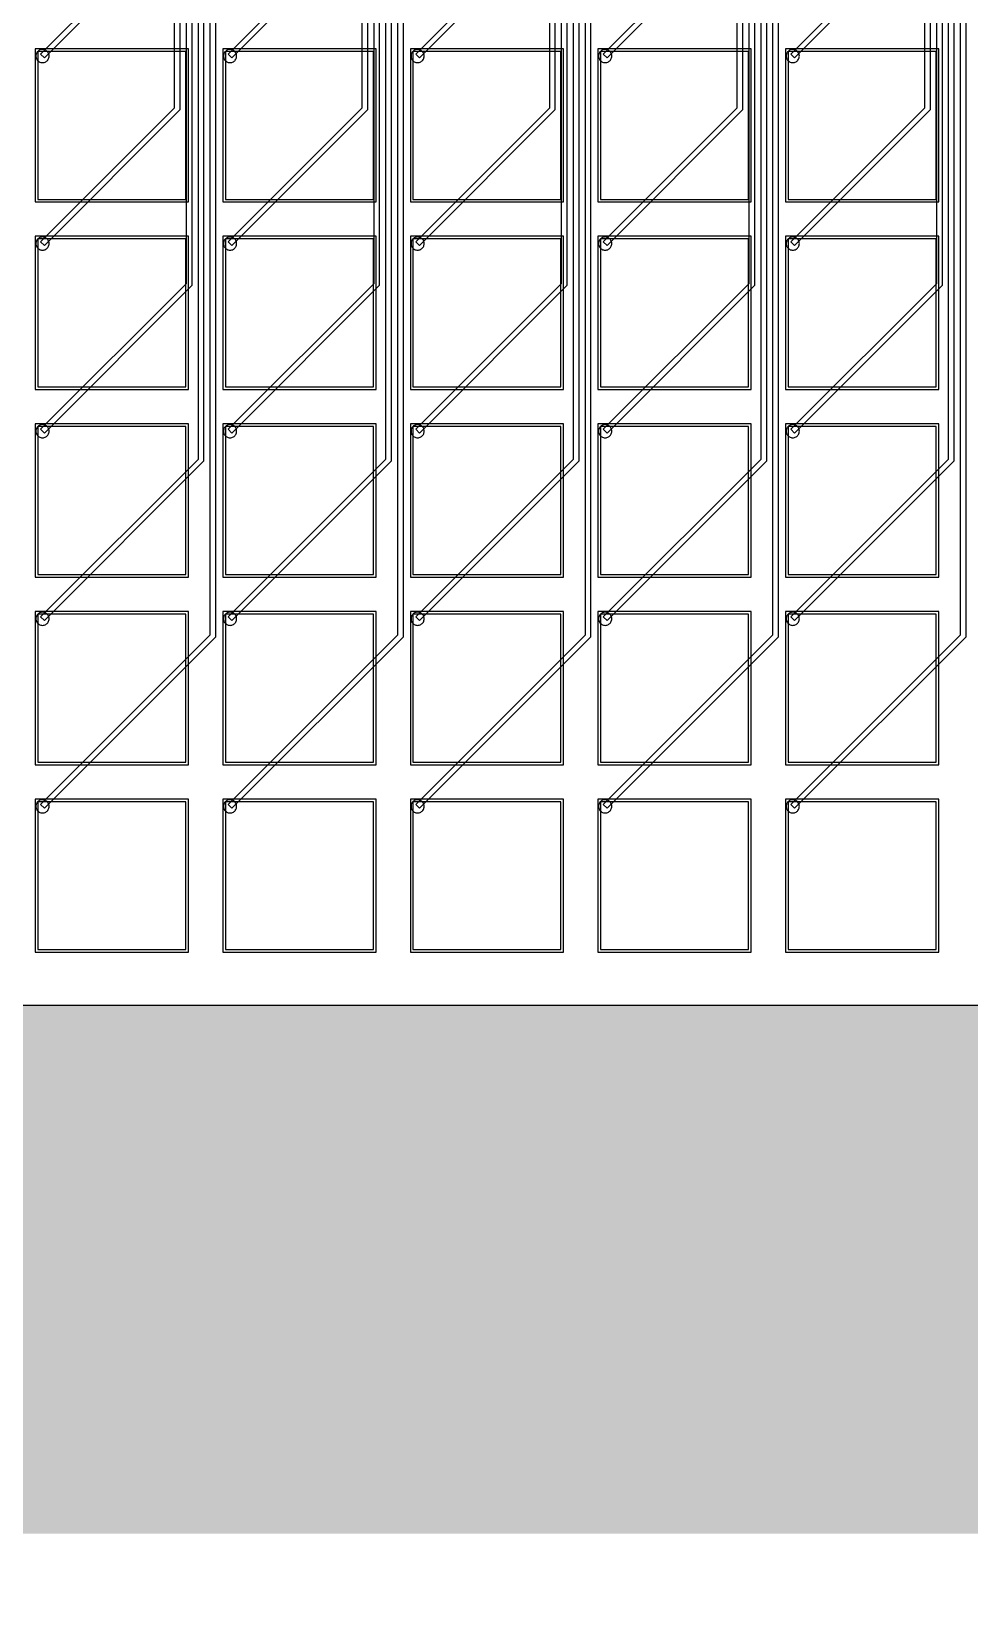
# Model space of a CAD drawing. Header units: metres. Extents: x -515 to 4265, y 201 to 1873.
# Drawn here: x 2697 to 3052, y 201 to 798 of the extents above; entities that cross this region are included whole.
import ezdxf

# ---------------------------------------------------------------- set-up
doc = ezdxf.new("R2010")
doc.units = ezdxf.units.M
for name, color, linetype in [('Etching', 1, 'CONTINUOUS'), ('EtchingPad', 2, 'CONTINUOUS'), ('Metal1', 4, 'CONTINUOUS'), ('Metal2', 3, 'CONTINUOUS'), ('Polyimide', 7, 'CONTINUOUS'), ('Polyimide_Negative', 5, 'CONTINUOUS')]:
    doc.layers.add(name, color=color, linetype=linetype)

msp = doc.modelspace()

# ---------------------------------------------------------------- hatches: boundary and pattern name
at = {"layer": 'Polyimide_Negative'}
h = msp.add_hatch(color=5, dxfattribs=at)
h.paths.add_polyline_path([(-515.25, 1873), (4265.25, 1873), (4265.25, 230), (1697, 230), (1697, 301), (58.39, 301), (46.96, 288.79), (32.62, 275.37), (17.44, 262.91), (1.48, 251.47), (-15.2, 241.1), (-32.52, 231.84), (-50.4, 223.74), (-68.78, 216.82), (-87.58, 211.12), (-106.7, 206.66), (-126.08, 203.46), (-145.62, 201.54), (-165.25, 200.89), (-184.88, 201.54), (-204.42, 203.46), (-223.8, 206.66), (-242.92, 211.12), (-261.72, 216.82), (-280.1, 223.74), (-297.98, 231.84), (-315.3, 241.1), (-331.98, 251.47), (-347.94, 262.91), (-363.12, 275.37), (-377.46, 288.79), (-388.89, 301), (-515.25, 301), (-515.25, 1873)])
h.paths.add_polyline_path([(-265.25, 501), (-265.04, 494.46), (-264.39, 487.95), (-263.33, 481.49), (-261.84, 475.12), (-259.94, 468.86), (-257.64, 462.73), (-254.94, 456.77), (-251.85, 451), (-248.4, 445.44), (-244.59, 440.12), (-240.43, 435.07), (-235.96, 430.29), (-231.18, 425.82), (-226.13, 421.66), (-220.81, 417.85), (-215.25, 414.4), (-209.48, 411.31), (-203.52, 408.61), (-197.39, 406.31), (-191.13, 404.41), (-184.76, 402.92), (-178.3, 401.86), (-171.79, 401.21), (-165.25, 401), (-158.71, 401.21), (-152.2, 401.86), (-145.74, 402.92), (-139.37, 404.41), (-133.11, 406.31), (-126.98, 408.61), (-121.02, 411.31), (-115.25, 414.4), (-109.69, 417.85), (-104.37, 421.66), (-99.32, 425.82), (-94.54, 430.29), (-90.07, 435.07), (-85.91, 440.12), (-82.1, 445.44), (-78.65, 451), (-75.56, 456.77), (-72.86, 462.73), (-70.56, 468.86), (-68.66, 475.12), (-67.17, 481.49), (-66.11, 487.95), (-65.46, 494.46), (-65.25, 501), (1897, 501), (1897, 430), (3810.25, 430), (3810.47, 436.87), (3811.15, 443.71), (3812.27, 450.48), (3813.83, 457.18), (3815.82, 463.75), (3818.24, 470.18), (3821.08, 476.44), (3824.32, 482.5), (3827.95, 488.33), (3831.95, 493.92), (3836.31, 499.23), (3841, 504.25), (3846.02, 508.94), (3851.33, 513.3), (3856.92, 517.3), (3862.75, 520.93), (3868.81, 524.17), (3875.07, 527.01), (3881.5, 529.43), (3888.07, 531.42), (3894.77, 532.98), (3901.54, 534.1), (3908.38, 534.78), (3915.25, 535), (3922.12, 534.78), (3928.96, 534.1), (3935.73, 532.98), (3942.43, 531.42), (3949, 529.43), (3955.43, 527.01), (3961.69, 524.17), (3967.75, 520.93), (3973.58, 517.3), (3979.17, 513.3), (3984.48, 508.94), (3989.5, 504.25), (3994.19, 499.23), (3998.55, 493.92), (4002.55, 488.33), (4006.18, 482.5), (4009.42, 476.44), (4012.26, 470.18), (4014.68, 463.75), (4016.67, 457.18), (4018.23, 450.48), (4019.35, 443.71), (4020.03, 436.87), (4020.25, 430), (4065.25, 430), (4065.25, 1673), (-315.25, 1673), (-315.25, 501), (-265.25, 501)], flags=0)

# ---------------------------------------------------------------- linework, layer by layer
at = {"layer": 'Etching'}
for points in [[(2703.25, 789.25), (2703.23, 789.58), (2703.16, 789.9), (2703.06, 790.21), (2702.92, 790.5), (2702.73, 790.77), (2702.52, 791.02), (2702.27, 791.23), (2702, 791.42), (2701.71, 791.56), (2701.4, 791.66), (2701.08, 791.73), (2700.75, 791.75), (2700.42, 791.73), (2700.1, 791.66), (2699.79, 791.56), (2699.5, 791.42), (2699.23, 791.23), (2698.98, 791.02), (2698.77, 790.77), (2698.58, 790.5), (2698.44, 790.21), (2698.34, 789.9), (2698.27, 789.58), (2698.25, 789.25), (2698.27, 788.92), (2698.34, 788.6), (2698.44, 788.29), (2698.58, 788), (2698.77, 787.73), (2698.98, 787.48), (2699.23, 787.27), (2699.5, 787.08), (2699.79, 786.94), (2700.1, 786.84), (2700.42, 786.77), (2700.75, 786.75), (2701.08, 786.77), (2701.4, 786.84), (2701.71, 786.94), (2702, 787.08), (2702.27, 787.27), (2702.52, 787.48), (2702.73, 787.73), (2702.92, 788), (2703.06, 788.29), (2703.16, 788.6), (2703.23, 788.92), (2703.25, 789.25)], [(2774.25, 789.25), (2774.23, 789.58), (2774.16, 789.9), (2774.06, 790.21), (2773.92, 790.5), (2773.73, 790.77), (2773.52, 791.02), (2773.27, 791.23), (2773, 791.42), (2772.71, 791.56), (2772.4, 791.66), (2772.08, 791.73), (2771.75, 791.75), (2771.42, 791.73), (2771.1, 791.66), (2770.79, 791.56), (2770.5, 791.42), (2770.23, 791.23), (2769.98, 791.02), (2769.77, 790.77), (2769.58, 790.5), (2769.44, 790.21), (2769.34, 789.9), (2769.27, 789.58), (2769.25, 789.25), (2769.27, 788.92), (2769.34, 788.6), (2769.44, 788.29), (2769.58, 788), (2769.77, 787.73), (2769.98, 787.48), (2770.23, 787.27), (2770.5, 787.08), (2770.79, 786.94), (2771.1, 786.84), (2771.42, 786.77), (2771.75, 786.75), (2772.08, 786.77), (2772.4, 786.84), (2772.71, 786.94), (2773, 787.08), (2773.27, 787.27), (2773.52, 787.48), (2773.73, 787.73), (2773.92, 788), (2774.06, 788.29), (2774.16, 788.6), (2774.23, 788.92), (2774.25, 789.25)], [(2845.25, 789.25), (2845.23, 789.58), (2845.16, 789.9), (2845.06, 790.21), (2844.92, 790.5), (2844.73, 790.77), (2844.52, 791.02), (2844.27, 791.23), (2844, 791.42), (2843.71, 791.56), (2843.4, 791.66), (2843.08, 791.73), (2842.75, 791.75), (2842.42, 791.73), (2842.1, 791.66), (2841.79, 791.56), (2841.5, 791.42), (2841.23, 791.23), (2840.98, 791.02), (2840.77, 790.77), (2840.58, 790.5), (2840.44, 790.21), (2840.34, 789.9), (2840.27, 789.58), (2840.25, 789.25), (2840.27, 788.92), (2840.34, 788.6), (2840.44, 788.29), (2840.58, 788), (2840.77, 787.73), (2840.98, 787.48), (2841.23, 787.27), (2841.5, 787.08), (2841.79, 786.94), (2842.1, 786.84), (2842.42, 786.77), (2842.75, 786.75), (2843.08, 786.77), (2843.4, 786.84), (2843.71, 786.94), (2844, 787.08), (2844.27, 787.27), (2844.52, 787.48), (2844.73, 787.73), (2844.92, 788), (2845.06, 788.29), (2845.16, 788.6), (2845.23, 788.92), (2845.25, 789.25)], [(2916.25, 789.25), (2916.23, 789.58), (2916.16, 789.9), (2916.06, 790.21), (2915.92, 790.5), (2915.73, 790.77), (2915.52, 791.02), (2915.27, 791.23), (2915, 791.42), (2914.71, 791.56), (2914.4, 791.66), (2914.08, 791.73), (2913.75, 791.75), (2913.42, 791.73), (2913.1, 791.66), (2912.79, 791.56), (2912.5, 791.42), (2912.23, 791.23), (2911.98, 791.02), (2911.77, 790.77), (2911.58, 790.5), (2911.44, 790.21), (2911.34, 789.9), (2911.27, 789.58), (2911.25, 789.25), (2911.27, 788.92), (2911.34, 788.6), (2911.44, 788.29), (2911.58, 788), (2911.77, 787.73), (2911.98, 787.48), (2912.23, 787.27), (2912.5, 787.08), (2912.79, 786.94), (2913.1, 786.84), (2913.42, 786.77), (2913.75, 786.75), (2914.08, 786.77), (2914.4, 786.84), (2914.71, 786.94), (2915, 787.08), (2915.27, 787.27), (2915.52, 787.48), (2915.73, 787.73), (2915.92, 788), (2916.06, 788.29), (2916.16, 788.6), (2916.23, 788.92), (2916.25, 789.25)], [(2987.25, 789.25), (2987.23, 789.58), (2987.16, 789.9), (2987.06, 790.21), (2986.92, 790.5), (2986.73, 790.77), (2986.52, 791.02), (2986.27, 791.23), (2986, 791.42), (2985.71, 791.56), (2985.4, 791.66), (2985.08, 791.73), (2984.75, 791.75), (2984.42, 791.73), (2984.1, 791.66), (2983.79, 791.56), (2983.5, 791.42), (2983.23, 791.23), (2982.98, 791.02), (2982.77, 790.77), (2982.58, 790.5), (2982.44, 790.21), (2982.34, 789.9), (2982.27, 789.58), (2982.25, 789.25), (2982.27, 788.92), (2982.34, 788.6), (2982.44, 788.29), (2982.58, 788), (2982.77, 787.73), (2982.98, 787.48), (2983.23, 787.27), (2983.5, 787.08), (2983.79, 786.94), (2984.1, 786.84), (2984.42, 786.77), (2984.75, 786.75), (2985.08, 786.77), (2985.4, 786.84), (2985.71, 786.94), (2986, 787.08), (2986.27, 787.27), (2986.52, 787.48), (2986.73, 787.73), (2986.92, 788), (2987.06, 788.29), (2987.16, 788.6), (2987.23, 788.92), (2987.25, 789.25)], [(2703.25, 718.25), (2703.23, 718.58), (2703.16, 718.9), (2703.06, 719.21), (2702.92, 719.5), (2702.73, 719.77), (2702.52, 720.02), (2702.27, 720.23), (2702, 720.42), (2701.71, 720.56), (2701.4, 720.66), (2701.08, 720.73), (2700.75, 720.75), (2700.42, 720.73), (2700.1, 720.66), (2699.79, 720.56), (2699.5, 720.42), (2699.23, 720.23), (2698.98, 720.02), (2698.77, 719.77), (2698.58, 719.5), (2698.44, 719.21), (2698.34, 718.9), (2698.27, 718.58), (2698.25, 718.25), (2698.27, 717.92), (2698.34, 717.6), (2698.44, 717.29), (2698.58, 717), (2698.77, 716.73), (2698.98, 716.48), (2699.23, 716.27), (2699.5, 716.08), (2699.79, 715.94), (2700.1, 715.84), (2700.42, 715.77), (2700.75, 715.75), (2701.08, 715.77), (2701.4, 715.84), (2701.71, 715.94), (2702, 716.08), (2702.27, 716.27), (2702.52, 716.48), (2702.73, 716.73), (2702.92, 717), (2703.06, 717.29), (2703.16, 717.6), (2703.23, 717.92), (2703.25, 718.25)], [(2774.25, 718.25), (2774.23, 718.58), (2774.16, 718.9), (2774.06, 719.21), (2773.92, 719.5), (2773.73, 719.77), (2773.52, 720.02), (2773.27, 720.23), (2773, 720.42), (2772.71, 720.56), (2772.4, 720.66), (2772.08, 720.73), (2771.75, 720.75), (2771.42, 720.73), (2771.1, 720.66), (2770.79, 720.56), (2770.5, 720.42), (2770.23, 720.23), (2769.98, 720.02), (2769.77, 719.77), (2769.58, 719.5), (2769.44, 719.21), (2769.34, 718.9), (2769.27, 718.58), (2769.25, 718.25), (2769.27, 717.92), (2769.34, 717.6), (2769.44, 717.29), (2769.58, 717), (2769.77, 716.73), (2769.98, 716.48), (2770.23, 716.27), (2770.5, 716.08), (2770.79, 715.94), (2771.1, 715.84), (2771.42, 715.77), (2771.75, 715.75), (2772.08, 715.77), (2772.4, 715.84), (2772.71, 715.94), (2773, 716.08), (2773.27, 716.27), (2773.52, 716.48), (2773.73, 716.73), (2773.92, 717), (2774.06, 717.29), (2774.16, 717.6), (2774.23, 717.92), (2774.25, 718.25)], [(2845.25, 718.25), (2845.23, 718.58), (2845.16, 718.9), (2845.06, 719.21), (2844.92, 719.5), (2844.73, 719.77), (2844.52, 720.02), (2844.27, 720.23), (2844, 720.42), (2843.71, 720.56), (2843.4, 720.66), (2843.08, 720.73), (2842.75, 720.75), (2842.42, 720.73), (2842.1, 720.66), (2841.79, 720.56), (2841.5, 720.42), (2841.23, 720.23), (2840.98, 720.02), (2840.77, 719.77), (2840.58, 719.5), (2840.44, 719.21), (2840.34, 718.9), (2840.27, 718.58), (2840.25, 718.25), (2840.27, 717.92), (2840.34, 717.6), (2840.44, 717.29), (2840.58, 717), (2840.77, 716.73), (2840.98, 716.48), (2841.23, 716.27), (2841.5, 716.08), (2841.79, 715.94), (2842.1, 715.84), (2842.42, 715.77), (2842.75, 715.75), (2843.08, 715.77), (2843.4, 715.84), (2843.71, 715.94), (2844, 716.08), (2844.27, 716.27), (2844.52, 716.48), (2844.73, 716.73), (2844.92, 717), (2845.06, 717.29), (2845.16, 717.6), (2845.23, 717.92), (2845.25, 718.25)], [(2916.25, 718.25), (2916.23, 718.58), (2916.16, 718.9), (2916.06, 719.21), (2915.92, 719.5), (2915.73, 719.77), (2915.52, 720.02), (2915.27, 720.23), (2915, 720.42), (2914.71, 720.56), (2914.4, 720.66), (2914.08, 720.73), (2913.75, 720.75), (2913.42, 720.73), (2913.1, 720.66), (2912.79, 720.56), (2912.5, 720.42), (2912.23, 720.23), (2911.98, 720.02), (2911.77, 719.77), (2911.58, 719.5), (2911.44, 719.21), (2911.34, 718.9), (2911.27, 718.58), (2911.25, 718.25), (2911.27, 717.92), (2911.34, 717.6), (2911.44, 717.29), (2911.58, 717), (2911.77, 716.73), (2911.98, 716.48), (2912.23, 716.27), (2912.5, 716.08), (2912.79, 715.94), (2913.1, 715.84), (2913.42, 715.77), (2913.75, 715.75), (2914.08, 715.77), (2914.4, 715.84), (2914.71, 715.94), (2915, 716.08), (2915.27, 716.27), (2915.52, 716.48), (2915.73, 716.73), (2915.92, 717), (2916.06, 717.29), (2916.16, 717.6), (2916.23, 717.92), (2916.25, 718.25)], [(2987.25, 718.25), (2987.23, 718.58), (2987.16, 718.9), (2987.06, 719.21), (2986.92, 719.5), (2986.73, 719.77), (2986.52, 720.02), (2986.27, 720.23), (2986, 720.42), (2985.71, 720.56), (2985.4, 720.66), (2985.08, 720.73), (2984.75, 720.75), (2984.42, 720.73), (2984.1, 720.66), (2983.79, 720.56), (2983.5, 720.42), (2983.23, 720.23), (2982.98, 720.02), (2982.77, 719.77), (2982.58, 719.5), (2982.44, 719.21), (2982.34, 718.9), (2982.27, 718.58), (2982.25, 718.25), (2982.27, 717.92), (2982.34, 717.6), (2982.44, 717.29), (2982.58, 717), (2982.77, 716.73), (2982.98, 716.48), (2983.23, 716.27), (2983.5, 716.08), (2983.79, 715.94), (2984.1, 715.84), (2984.42, 715.77), (2984.75, 715.75), (2985.08, 715.77), (2985.4, 715.84), (2985.71, 715.94), (2986, 716.08), (2986.27, 716.27), (2986.52, 716.48), (2986.73, 716.73), (2986.92, 717), (2987.06, 717.29), (2987.16, 717.6), (2987.23, 717.92), (2987.25, 718.25)], [(2703.25, 647.25), (2703.23, 647.58), (2703.16, 647.9), (2703.06, 648.21), (2702.92, 648.5), (2702.73, 648.77), (2702.52, 649.02), (2702.27, 649.23), (2702, 649.42), (2701.71, 649.56), (2701.4, 649.66), (2701.08, 649.73), (2700.75, 649.75), (2700.42, 649.73), (2700.1, 649.66), (2699.79, 649.56), (2699.5, 649.42), (2699.23, 649.23), (2698.98, 649.02), (2698.77, 648.77), (2698.58, 648.5), (2698.44, 648.21), (2698.34, 647.9), (2698.27, 647.58), (2698.25, 647.25), (2698.27, 646.92), (2698.34, 646.6), (2698.44, 646.29), (2698.58, 646), (2698.77, 645.73), (2698.98, 645.48), (2699.23, 645.27), (2699.5, 645.08), (2699.79, 644.94), (2700.1, 644.84), (2700.42, 644.77), (2700.75, 644.75), (2701.08, 644.77), (2701.4, 644.84), (2701.71, 644.94), (2702, 645.08), (2702.27, 645.27), (2702.52, 645.48), (2702.73, 645.73), (2702.92, 646), (2703.06, 646.29), (2703.16, 646.6), (2703.23, 646.92), (2703.25, 647.25)], [(2774.25, 647.25), (2774.23, 647.58), (2774.16, 647.9), (2774.06, 648.21), (2773.92, 648.5), (2773.73, 648.77), (2773.52, 649.02), (2773.27, 649.23), (2773, 649.42), (2772.71, 649.56), (2772.4, 649.66), (2772.08, 649.73), (2771.75, 649.75), (2771.42, 649.73), (2771.1, 649.66), (2770.79, 649.56), (2770.5, 649.42), (2770.23, 649.23), (2769.98, 649.02), (2769.77, 648.77), (2769.58, 648.5), (2769.44, 648.21), (2769.34, 647.9), (2769.27, 647.58), (2769.25, 647.25), (2769.27, 646.92), (2769.34, 646.6), (2769.44, 646.29), (2769.58, 646), (2769.77, 645.73), (2769.98, 645.48), (2770.23, 645.27), (2770.5, 645.08), (2770.79, 644.94), (2771.1, 644.84), (2771.42, 644.77), (2771.75, 644.75), (2772.08, 644.77), (2772.4, 644.84), (2772.71, 644.94), (2773, 645.08), (2773.27, 645.27), (2773.52, 645.48), (2773.73, 645.73), (2773.92, 646), (2774.06, 646.29), (2774.16, 646.6), (2774.23, 646.92), (2774.25, 647.25)], [(2845.25, 647.25), (2845.23, 647.58), (2845.16, 647.9), (2845.06, 648.21), (2844.92, 648.5), (2844.73, 648.77), (2844.52, 649.02), (2844.27, 649.23), (2844, 649.42), (2843.71, 649.56), (2843.4, 649.66), (2843.08, 649.73), (2842.75, 649.75), (2842.42, 649.73), (2842.1, 649.66), (2841.79, 649.56), (2841.5, 649.42), (2841.23, 649.23), (2840.98, 649.02), (2840.77, 648.77), (2840.58, 648.5), (2840.44, 648.21), (2840.34, 647.9), (2840.27, 647.58), (2840.25, 647.25), (2840.27, 646.92), (2840.34, 646.6), (2840.44, 646.29), (2840.58, 646), (2840.77, 645.73), (2840.98, 645.48), (2841.23, 645.27), (2841.5, 645.08), (2841.79, 644.94), (2842.1, 644.84), (2842.42, 644.77), (2842.75, 644.75), (2843.08, 644.77), (2843.4, 644.84), (2843.71, 644.94), (2844, 645.08), (2844.27, 645.27), (2844.52, 645.48), (2844.73, 645.73), (2844.92, 646), (2845.06, 646.29), (2845.16, 646.6), (2845.23, 646.92), (2845.25, 647.25)], [(2916.25, 647.25), (2916.23, 647.58), (2916.16, 647.9), (2916.06, 648.21), (2915.92, 648.5), (2915.73, 648.77), (2915.52, 649.02), (2915.27, 649.23), (2915, 649.42), (2914.71, 649.56), (2914.4, 649.66), (2914.08, 649.73), (2913.75, 649.75), (2913.42, 649.73), (2913.1, 649.66), (2912.79, 649.56), (2912.5, 649.42), (2912.23, 649.23), (2911.98, 649.02), (2911.77, 648.77), (2911.58, 648.5), (2911.44, 648.21), (2911.34, 647.9), (2911.27, 647.58), (2911.25, 647.25), (2911.27, 646.92), (2911.34, 646.6), (2911.44, 646.29), (2911.58, 646), (2911.77, 645.73), (2911.98, 645.48), (2912.23, 645.27), (2912.5, 645.08), (2912.79, 644.94), (2913.1, 644.84), (2913.42, 644.77), (2913.75, 644.75), (2914.08, 644.77), (2914.4, 644.84), (2914.71, 644.94), (2915, 645.08), (2915.27, 645.27), (2915.52, 645.48), (2915.73, 645.73), (2915.92, 646), (2916.06, 646.29), (2916.16, 646.6), (2916.23, 646.92), (2916.25, 647.25)], [(2987.25, 647.25), (2987.23, 647.58), (2987.16, 647.9), (2987.06, 648.21), (2986.92, 648.5), (2986.73, 648.77), (2986.52, 649.02), (2986.27, 649.23), (2986, 649.42), (2985.71, 649.56), (2985.4, 649.66), (2985.08, 649.73), (2984.75, 649.75), (2984.42, 649.73), (2984.1, 649.66), (2983.79, 649.56), (2983.5, 649.42), (2983.23, 649.23), (2982.98, 649.02), (2982.77, 648.77), (2982.58, 648.5), (2982.44, 648.21), (2982.34, 647.9), (2982.27, 647.58), (2982.25, 647.25), (2982.27, 646.92), (2982.34, 646.6), (2982.44, 646.29), (2982.58, 646), (2982.77, 645.73), (2982.98, 645.48), (2983.23, 645.27), (2983.5, 645.08), (2983.79, 644.94), (2984.1, 644.84), (2984.42, 644.77), (2984.75, 644.75), (2985.08, 644.77), (2985.4, 644.84), (2985.71, 644.94), (2986, 645.08), (2986.27, 645.27), (2986.52, 645.48), (2986.73, 645.73), (2986.92, 646), (2987.06, 646.29), (2987.16, 646.6), (2987.23, 646.92), (2987.25, 647.25)], [(2703.25, 576.25), (2703.23, 576.58), (2703.16, 576.9), (2703.06, 577.21), (2702.92, 577.5), (2702.73, 577.77), (2702.52, 578.02), (2702.27, 578.23), (2702, 578.42), (2701.71, 578.56), (2701.4, 578.66), (2701.08, 578.73), (2700.75, 578.75), (2700.42, 578.73), (2700.1, 578.66), (2699.79, 578.56), (2699.5, 578.42), (2699.23, 578.23), (2698.98, 578.02), (2698.77, 577.77), (2698.58, 577.5), (2698.44, 577.21), (2698.34, 576.9), (2698.27, 576.58), (2698.25, 576.25), (2698.27, 575.92), (2698.34, 575.6), (2698.44, 575.29), (2698.58, 575), (2698.77, 574.73), (2698.98, 574.48), (2699.23, 574.27), (2699.5, 574.08), (2699.79, 573.94), (2700.1, 573.84), (2700.42, 573.77), (2700.75, 573.75), (2701.08, 573.77), (2701.4, 573.84), (2701.71, 573.94), (2702, 574.08), (2702.27, 574.27), (2702.52, 574.48), (2702.73, 574.73), (2702.92, 575), (2703.06, 575.29), (2703.16, 575.6), (2703.23, 575.92), (2703.25, 576.25)], [(2774.25, 576.25), (2774.23, 576.58), (2774.16, 576.9), (2774.06, 577.21), (2773.92, 577.5), (2773.73, 577.77), (2773.52, 578.02), (2773.27, 578.23), (2773, 578.42), (2772.71, 578.56), (2772.4, 578.66), (2772.08, 578.73), (2771.75, 578.75), (2771.42, 578.73), (2771.1, 578.66), (2770.79, 578.56), (2770.5, 578.42), (2770.23, 578.23), (2769.98, 578.02), (2769.77, 577.77), (2769.58, 577.5), (2769.44, 577.21), (2769.34, 576.9), (2769.27, 576.58), (2769.25, 576.25), (2769.27, 575.92), (2769.34, 575.6), (2769.44, 575.29), (2769.58, 575), (2769.77, 574.73), (2769.98, 574.48), (2770.23, 574.27), (2770.5, 574.08), (2770.79, 573.94), (2771.1, 573.84), (2771.42, 573.77), (2771.75, 573.75), (2772.08, 573.77), (2772.4, 573.84), (2772.71, 573.94), (2773, 574.08), (2773.27, 574.27), (2773.52, 574.48), (2773.73, 574.73), (2773.92, 575), (2774.06, 575.29), (2774.16, 575.6), (2774.23, 575.92), (2774.25, 576.25)], [(2845.25, 576.25), (2845.23, 576.58), (2845.16, 576.9), (2845.06, 577.21), (2844.92, 577.5), (2844.73, 577.77), (2844.52, 578.02), (2844.27, 578.23), (2844, 578.42), (2843.71, 578.56), (2843.4, 578.66), (2843.08, 578.73), (2842.75, 578.75), (2842.42, 578.73), (2842.1, 578.66), (2841.79, 578.56), (2841.5, 578.42), (2841.23, 578.23), (2840.98, 578.02), (2840.77, 577.77), (2840.58, 577.5), (2840.44, 577.21), (2840.34, 576.9), (2840.27, 576.58), (2840.25, 576.25), (2840.27, 575.92), (2840.34, 575.6), (2840.44, 575.29), (2840.58, 575), (2840.77, 574.73), (2840.98, 574.48), (2841.23, 574.27), (2841.5, 574.08), (2841.79, 573.94), (2842.1, 573.84), (2842.42, 573.77), (2842.75, 573.75), (2843.08, 573.77), (2843.4, 573.84), (2843.71, 573.94), (2844, 574.08), (2844.27, 574.27), (2844.52, 574.48), (2844.73, 574.73), (2844.92, 575), (2845.06, 575.29), (2845.16, 575.6), (2845.23, 575.92), (2845.25, 576.25)], [(2916.25, 576.25), (2916.23, 576.58), (2916.16, 576.9), (2916.06, 577.21), (2915.92, 577.5), (2915.73, 577.77), (2915.52, 578.02), (2915.27, 578.23), (2915, 578.42), (2914.71, 578.56), (2914.4, 578.66), (2914.08, 578.73), (2913.75, 578.75), (2913.42, 578.73), (2913.1, 578.66), (2912.79, 578.56), (2912.5, 578.42), (2912.23, 578.23), (2911.98, 578.02), (2911.77, 577.77), (2911.58, 577.5), (2911.44, 577.21), (2911.34, 576.9), (2911.27, 576.58), (2911.25, 576.25), (2911.27, 575.92), (2911.34, 575.6), (2911.44, 575.29), (2911.58, 575), (2911.77, 574.73), (2911.98, 574.48), (2912.23, 574.27), (2912.5, 574.08), (2912.79, 573.94), (2913.1, 573.84), (2913.42, 573.77), (2913.75, 573.75), (2914.08, 573.77), (2914.4, 573.84), (2914.71, 573.94), (2915, 574.08), (2915.27, 574.27), (2915.52, 574.48), (2915.73, 574.73), (2915.92, 575), (2916.06, 575.29), (2916.16, 575.6), (2916.23, 575.92), (2916.25, 576.25)], [(2987.25, 576.25), (2987.23, 576.58), (2987.16, 576.9), (2987.06, 577.21), (2986.92, 577.5), (2986.73, 577.77), (2986.52, 578.02), (2986.27, 578.23), (2986, 578.42), (2985.71, 578.56), (2985.4, 578.66), (2985.08, 578.73), (2984.75, 578.75), (2984.42, 578.73), (2984.1, 578.66), (2983.79, 578.56), (2983.5, 578.42), (2983.23, 578.23), (2982.98, 578.02), (2982.77, 577.77), (2982.58, 577.5), (2982.44, 577.21), (2982.34, 576.9), (2982.27, 576.58), (2982.25, 576.25), (2982.27, 575.92), (2982.34, 575.6), (2982.44, 575.29), (2982.58, 575), (2982.77, 574.73), (2982.98, 574.48), (2983.23, 574.27), (2983.5, 574.08), (2983.79, 573.94), (2984.1, 573.84), (2984.42, 573.77), (2984.75, 573.75), (2985.08, 573.77), (2985.4, 573.84), (2985.71, 573.94), (2986, 574.08), (2986.27, 574.27), (2986.52, 574.48), (2986.73, 574.73), (2986.92, 575), (2987.06, 575.29), (2987.16, 575.6), (2987.23, 575.92), (2987.25, 576.25)], [(2703.25, 505.25), (2703.23, 505.58), (2703.16, 505.9), (2703.06, 506.21), (2702.92, 506.5), (2702.73, 506.77), (2702.52, 507.02), (2702.27, 507.23), (2702, 507.42), (2701.71, 507.56), (2701.4, 507.66), (2701.08, 507.73), (2700.75, 507.75), (2700.42, 507.73), (2700.1, 507.66), (2699.79, 507.56), (2699.5, 507.42), (2699.23, 507.23), (2698.98, 507.02), (2698.77, 506.77), (2698.58, 506.5), (2698.44, 506.21), (2698.34, 505.9), (2698.27, 505.58), (2698.25, 505.25), (2698.27, 504.92), (2698.34, 504.6), (2698.44, 504.29), (2698.58, 504), (2698.77, 503.73), (2698.98, 503.48), (2699.23, 503.27), (2699.5, 503.08), (2699.79, 502.94), (2700.1, 502.84), (2700.42, 502.77), (2700.75, 502.75), (2701.08, 502.77), (2701.4, 502.84), (2701.71, 502.94), (2702, 503.08), (2702.27, 503.27), (2702.52, 503.48), (2702.73, 503.73), (2702.92, 504), (2703.06, 504.29), (2703.16, 504.6), (2703.23, 504.92), (2703.25, 505.25)], [(2774.25, 505.25), (2774.23, 505.58), (2774.16, 505.9), (2774.06, 506.21), (2773.92, 506.5), (2773.73, 506.77), (2773.52, 507.02), (2773.27, 507.23), (2773, 507.42), (2772.71, 507.56), (2772.4, 507.66), (2772.08, 507.73), (2771.75, 507.75), (2771.42, 507.73), (2771.1, 507.66), (2770.79, 507.56), (2770.5, 507.42), (2770.23, 507.23), (2769.98, 507.02), (2769.77, 506.77), (2769.58, 506.5), (2769.44, 506.21), (2769.34, 505.9), (2769.27, 505.58), (2769.25, 505.25), (2769.27, 504.92), (2769.34, 504.6), (2769.44, 504.29), (2769.58, 504), (2769.77, 503.73), (2769.98, 503.48), (2770.23, 503.27), (2770.5, 503.08), (2770.79, 502.94), (2771.1, 502.84), (2771.42, 502.77), (2771.75, 502.75), (2772.08, 502.77), (2772.4, 502.84), (2772.71, 502.94), (2773, 503.08), (2773.27, 503.27), (2773.52, 503.48), (2773.73, 503.73), (2773.92, 504), (2774.06, 504.29), (2774.16, 504.6), (2774.23, 504.92), (2774.25, 505.25)], [(2845.25, 505.25), (2845.23, 505.58), (2845.16, 505.9), (2845.06, 506.21), (2844.92, 506.5), (2844.73, 506.77), (2844.52, 507.02), (2844.27, 507.23), (2844, 507.42), (2843.71, 507.56), (2843.4, 507.66), (2843.08, 507.73), (2842.75, 507.75), (2842.42, 507.73), (2842.1, 507.66), (2841.79, 507.56), (2841.5, 507.42), (2841.23, 507.23), (2840.98, 507.02), (2840.77, 506.77), (2840.58, 506.5), (2840.44, 506.21), (2840.34, 505.9), (2840.27, 505.58), (2840.25, 505.25), (2840.27, 504.92), (2840.34, 504.6), (2840.44, 504.29), (2840.58, 504), (2840.77, 503.73), (2840.98, 503.48), (2841.23, 503.27), (2841.5, 503.08), (2841.79, 502.94), (2842.1, 502.84), (2842.42, 502.77), (2842.75, 502.75), (2843.08, 502.77), (2843.4, 502.84), (2843.71, 502.94), (2844, 503.08), (2844.27, 503.27), (2844.52, 503.48), (2844.73, 503.73), (2844.92, 504), (2845.06, 504.29), (2845.16, 504.6), (2845.23, 504.92), (2845.25, 505.25)], [(2916.25, 505.25), (2916.23, 505.58), (2916.16, 505.9), (2916.06, 506.21), (2915.92, 506.5), (2915.73, 506.77), (2915.52, 507.02), (2915.27, 507.23), (2915, 507.42), (2914.71, 507.56), (2914.4, 507.66), (2914.08, 507.73), (2913.75, 507.75), (2913.42, 507.73), (2913.1, 507.66), (2912.79, 507.56), (2912.5, 507.42), (2912.23, 507.23), (2911.98, 507.02), (2911.77, 506.77), (2911.58, 506.5), (2911.44, 506.21), (2911.34, 505.9), (2911.27, 505.58), (2911.25, 505.25), (2911.27, 504.92), (2911.34, 504.6), (2911.44, 504.29), (2911.58, 504), (2911.77, 503.73), (2911.98, 503.48), (2912.23, 503.27), (2912.5, 503.08), (2912.79, 502.94), (2913.1, 502.84), (2913.42, 502.77), (2913.75, 502.75), (2914.08, 502.77), (2914.4, 502.84), (2914.71, 502.94), (2915, 503.08), (2915.27, 503.27), (2915.52, 503.48), (2915.73, 503.73), (2915.92, 504), (2916.06, 504.29), (2916.16, 504.6), (2916.23, 504.92), (2916.25, 505.25)], [(2987.25, 505.25), (2987.23, 505.58), (2987.16, 505.9), (2987.06, 506.21), (2986.92, 506.5), (2986.73, 506.77), (2986.52, 507.02), (2986.27, 507.23), (2986, 507.42), (2985.71, 507.56), (2985.4, 507.66), (2985.08, 507.73), (2984.75, 507.75), (2984.42, 507.73), (2984.1, 507.66), (2983.79, 507.56), (2983.5, 507.42), (2983.23, 507.23), (2982.98, 507.02), (2982.77, 506.77), (2982.58, 506.5), (2982.44, 506.21), (2982.34, 505.9), (2982.27, 505.58), (2982.25, 505.25), (2982.27, 504.92), (2982.34, 504.6), (2982.44, 504.29), (2982.58, 504), (2982.77, 503.73), (2982.98, 503.48), (2983.23, 503.27), (2983.5, 503.08), (2983.79, 502.94), (2984.1, 502.84), (2984.42, 502.77), (2984.75, 502.75), (2985.08, 502.77), (2985.4, 502.84), (2985.71, 502.94), (2986, 503.08), (2986.27, 503.27), (2986.52, 503.48), (2986.73, 503.73), (2986.92, 504), (2987.06, 504.29), (2987.16, 504.6), (2987.23, 504.92), (2987.25, 505.25)]]:
    msp.add_lwpolyline(points, close=True, dxfattribs=at)
at = {"layer": 'EtchingPad'}
for points in [[(2699, 735), (2755, 735), (2755, 791), (2699, 791), (2699, 735)], [(2770, 735), (2826, 735), (2826, 791), (2770, 791), (2770, 735)], [(2841, 735), (2897, 735), (2897, 791), (2841, 791), (2841, 735)], [(2912, 735), (2968, 735), (2968, 791), (2912, 791), (2912, 735)], [(2983, 735), (3039, 735), (3039, 791), (2983, 791), (2983, 735)], [(2699, 664), (2755, 664), (2755, 720), (2699, 720), (2699, 664)], [(2770, 664), (2826, 664), (2826, 720), (2770, 720), (2770, 664)], [(2841, 664), (2897, 664), (2897, 720), (2841, 720), (2841, 664)], [(2912, 664), (2968, 664), (2968, 720), (2912, 720), (2912, 664)], [(2983, 664), (3039, 664), (3039, 720), (2983, 720), (2983, 664)], [(2699, 593), (2755, 593), (2755, 649), (2699, 649), (2699, 593)], [(2770, 593), (2826, 593), (2826, 649), (2770, 649), (2770, 593)], [(2841, 593), (2897, 593), (2897, 649), (2841, 649), (2841, 593)], [(2912, 593), (2968, 593), (2968, 649), (2912, 649), (2912, 593)], [(2983, 593), (3039, 593), (3039, 649), (2983, 649), (2983, 593)], [(2699, 522), (2755, 522), (2755, 578), (2699, 578), (2699, 522)], [(2770, 522), (2826, 522), (2826, 578), (2770, 578), (2770, 522)], [(2841, 522), (2897, 522), (2897, 578), (2841, 578), (2841, 522)], [(2912, 522), (2968, 522), (2968, 578), (2912, 578), (2912, 522)], [(2983, 522), (3039, 522), (3039, 578), (2983, 578), (2983, 522)], [(2699, 451), (2755, 451), (2755, 507), (2699, 507), (2699, 451)], [(2770, 451), (2826, 451), (2826, 507), (2770, 507), (2770, 451)], [(2841, 451), (2897, 451), (2897, 507), (2841, 507), (2841, 451)], [(2912, 451), (2968, 451), (2968, 507), (2912, 507), (2912, 451)], [(2983, 451), (3039, 451), (3039, 507), (2983, 507), (2983, 451)]]:
    msp.add_lwpolyline(points, close=True, dxfattribs=at)
at = {"layer": 'Metal1'}
for points in [[(2766.25, 1573), (2766.25, 569.34), (2701.46, 504.54), (2700.04, 505.96), (2764.25, 570.16), (2764.25, 1573)], [(2761.75, 1573), (2761.75, 635.84), (2701.46, 575.54), (2700.04, 576.96), (2759.75, 636.66), (2759.75, 1573)], [(2757.25, 1573), (2757.25, 702.34), (2701.46, 646.54), (2700.04, 647.96), (2755.25, 703.16), (2755.25, 1573)], [(2752.75, 1573), (2752.75, 768.84), (2701.46, 717.54), (2700.04, 718.96), (2750.75, 769.66), (2750.75, 1573)], [(2748.25, 1573), (2748.25, 835.34), (2701.46, 788.54), (2700.04, 789.96), (2746.25, 836.16), (2746.25, 1573)], [(2837.25, 1573), (2837.25, 569.34), (2772.46, 504.54), (2771.04, 505.96), (2835.25, 570.16), (2835.25, 1573)], [(2832.75, 1573), (2832.75, 635.84), (2772.46, 575.54), (2771.04, 576.96), (2830.75, 636.66), (2830.75, 1573)], [(2828.25, 1573), (2828.25, 702.34), (2772.46, 646.54), (2771.04, 647.96), (2826.25, 703.16), (2826.25, 1573)], [(2823.75, 1573), (2823.75, 768.84), (2772.46, 717.54), (2771.04, 718.96), (2821.75, 769.66), (2821.75, 1573)], [(2819.25, 1573), (2819.25, 835.34), (2772.46, 788.54), (2771.04, 789.96), (2817.25, 836.16), (2817.25, 1573)], [(2908.25, 1573), (2908.25, 569.34), (2843.46, 504.54), (2842.04, 505.96), (2906.25, 570.16), (2906.25, 1573)], [(2903.75, 1573), (2903.75, 635.84), (2843.46, 575.54), (2842.04, 576.96), (2901.75, 636.66), (2901.75, 1573)], [(2899.25, 1573), (2899.25, 702.34), (2843.46, 646.54), (2842.04, 647.96), (2897.25, 703.16), (2897.25, 1573)], [(2894.75, 1573), (2894.75, 768.84), (2843.46, 717.54), (2842.04, 718.96), (2892.75, 769.66), (2892.75, 1573)], [(2890.25, 1573), (2890.25, 835.34), (2843.46, 788.54), (2842.04, 789.96), (2888.25, 836.16), (2888.25, 1573)], [(2979.25, 1573), (2979.25, 569.34), (2914.46, 504.54), (2913.04, 505.96), (2977.25, 570.16), (2977.25, 1573)], [(2974.75, 1573), (2974.75, 635.84), (2914.46, 575.54), (2913.04, 576.96), (2972.75, 636.66), (2972.75, 1573)], [(2970.25, 1573), (2970.25, 702.34), (2914.46, 646.54), (2913.04, 647.96), (2968.25, 703.16), (2968.25, 1573)], [(2965.75, 1573), (2965.75, 768.84), (2914.46, 717.54), (2913.04, 718.96), (2963.75, 769.66), (2963.75, 1573)], [(2961.25, 1573), (2961.25, 835.34), (2914.46, 788.54), (2913.04, 789.96), (2959.25, 836.16), (2959.25, 1573)], [(3050.25, 1573), (3050.25, 569.34), (2985.46, 504.54), (2984.04, 505.96), (3048.25, 570.16), (3048.25, 1573)], [(3045.75, 1573), (3045.75, 635.84), (2985.46, 575.54), (2984.04, 576.96), (3043.75, 636.66), (3043.75, 1573)], [(3041.25, 1573), (3041.25, 702.34), (2985.46, 646.54), (2984.04, 647.96), (3039.25, 703.16), (3039.25, 1573)], [(3036.75, 1573), (3036.75, 768.84), (2985.46, 717.54), (2984.04, 718.96), (3034.75, 769.66), (3034.75, 1573)], [(3032.25, 1573), (3032.25, 835.34), (2985.46, 788.54), (2984.04, 789.96), (3030.25, 836.16), (3030.25, 1573)]]:
    msp.add_lwpolyline(points, close=True, dxfattribs=at)
at = {"layer": 'Metal2'}
for points in [[(2698, 734), (2756, 734), (2756, 792), (2698, 792), (2698, 734)], [(2769, 734), (2827, 734), (2827, 792), (2769, 792), (2769, 734)], [(2840, 734), (2898, 734), (2898, 792), (2840, 792), (2840, 734)], [(2911, 734), (2969, 734), (2969, 792), (2911, 792), (2911, 734)], [(2982, 734), (3040, 734), (3040, 792), (2982, 792), (2982, 734)], [(2698, 663), (2756, 663), (2756, 721), (2698, 721), (2698, 663)], [(2769, 663), (2827, 663), (2827, 721), (2769, 721), (2769, 663)], [(2840, 663), (2898, 663), (2898, 721), (2840, 721), (2840, 663)], [(2911, 663), (2969, 663), (2969, 721), (2911, 721), (2911, 663)], [(2982, 663), (3040, 663), (3040, 721), (2982, 721), (2982, 663)], [(2698, 592), (2756, 592), (2756, 650), (2698, 650), (2698, 592)], [(2769, 592), (2827, 592), (2827, 650), (2769, 650), (2769, 592)], [(2840, 592), (2898, 592), (2898, 650), (2840, 650), (2840, 592)], [(2911, 592), (2969, 592), (2969, 650), (2911, 650), (2911, 592)], [(2982, 592), (3040, 592), (3040, 650), (2982, 650), (2982, 592)], [(2698, 521), (2756, 521), (2756, 579), (2698, 579), (2698, 521)], [(2769, 521), (2827, 521), (2827, 579), (2769, 579), (2769, 521)], [(2840, 521), (2898, 521), (2898, 579), (2840, 579), (2840, 521)], [(2911, 521), (2969, 521), (2969, 579), (2911, 579), (2911, 521)], [(2982, 521), (3040, 521), (3040, 579), (2982, 579), (2982, 521)], [(2698, 450), (2756, 450), (2756, 508), (2698, 508), (2698, 450)], [(2769, 450), (2827, 450), (2827, 508), (2769, 508), (2769, 450)], [(2840, 450), (2898, 450), (2898, 508), (2840, 508), (2840, 450)], [(2911, 450), (2969, 450), (2969, 508), (2911, 508), (2911, 450)], [(2982, 450), (3040, 450), (3040, 508), (2982, 508), (2982, 450)]]:
    msp.add_lwpolyline(points, close=True, dxfattribs=at)
at = {"layer": 'Polyimide'}
msp.add_lwpolyline([(-65.25, 501), (1897, 501), (1897, 430), (3810.25, 430)], dxfattribs=at)

doc.saveas('drawing.dxf')
